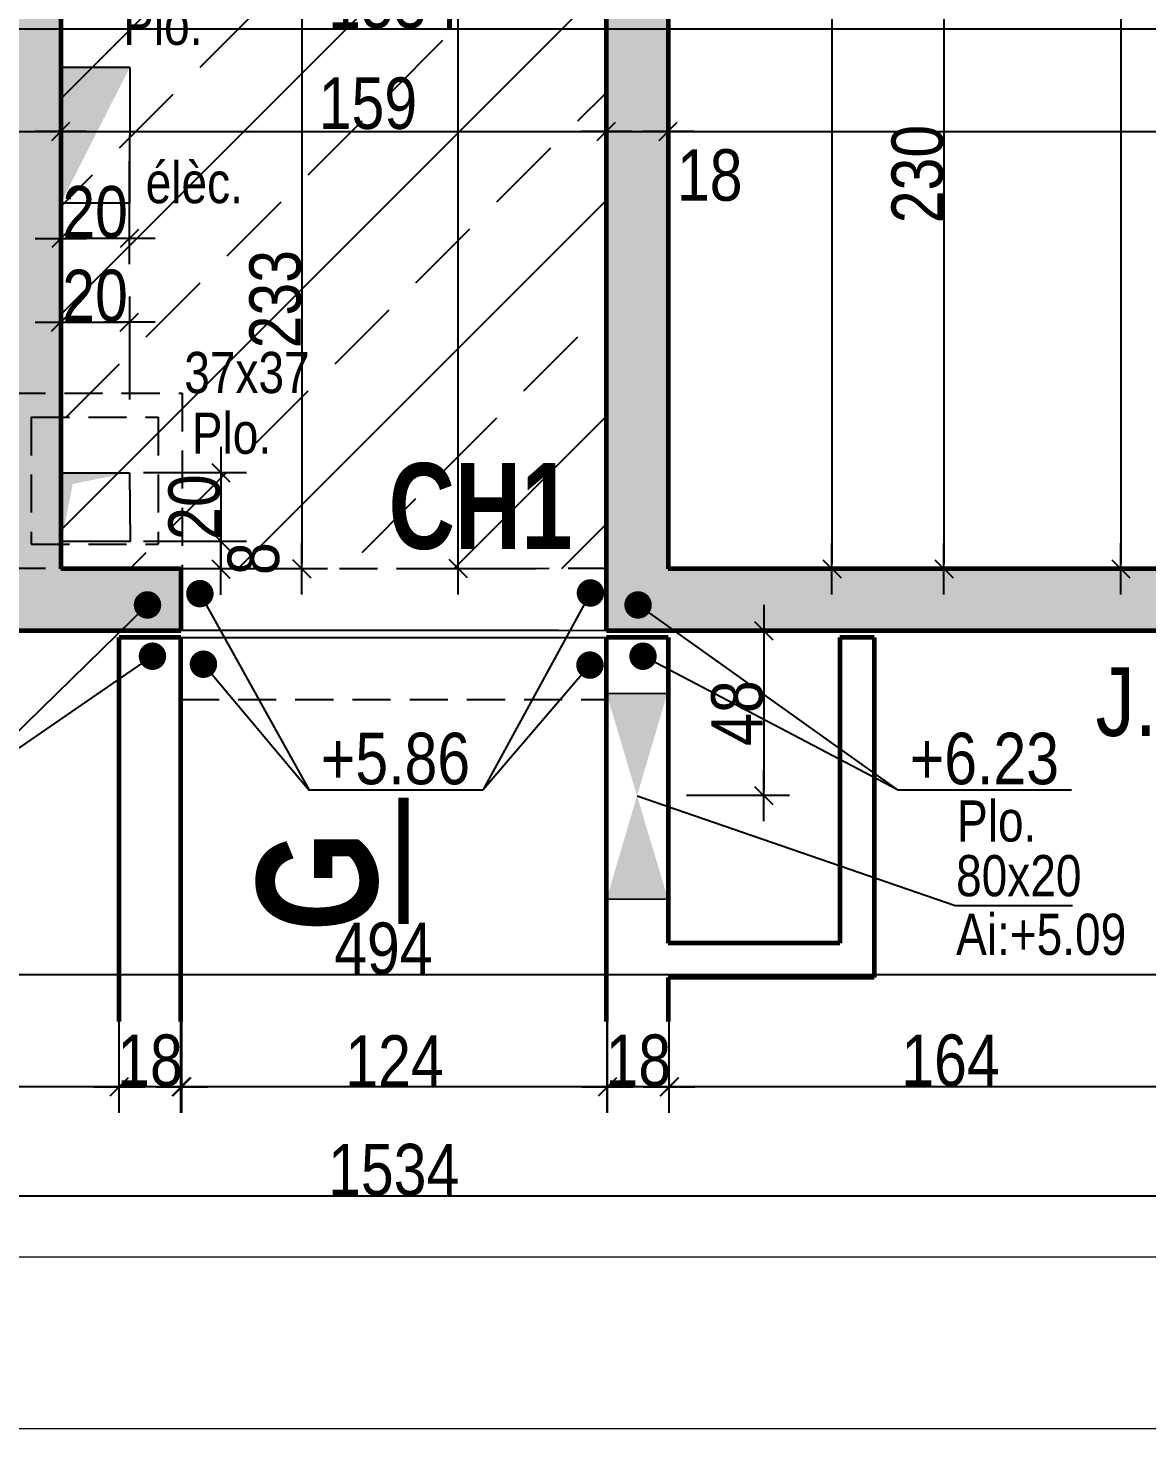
# Model space of a CAD drawing. Header units: centimetres. Extents: x 74297 to 80237, y -23027 to -18827.
# Drawn here: x 75981.2 to 76307.2, y -23026.9 to -22618.9 of the extents above; entities that cross this region are included whole.
import ezdxf
from ezdxf.enums import TextEntityAlignment as Align

# ---------------------------------------------------------------- set-up
doc = ezdxf.new("R2010")
doc.units = ezdxf.units.CM
doc.header["$LTSCALE"] = 0.5
doc.linetypes.add('CACHE2', pattern=[4.7625, 3.175, -1.5875])
doc.layers.get('DEFPOINTS').update_dxf_attribs({"linetype": 'CONTINUOUS'})
doc.layers.add('01_Cad_1_', color=5, linetype='CONTINUOUS', lineweight=9)
doc.layers.add('01_murs_coup', color=5, linetype='CONTINUOUS', lineweight=60)
for name, color, linetype in [('01_cote_gen', 4, 'CONTINUOUS'), ('01_linteaux', 2, 'CONTINUOUS'), ('01_poch_murs', 253, 'CONTINUOUS'), ('01_resv', 32, 'CONTINUOUS'), ('01_texte', 230, 'CONTINUOUS'), ('AA_COTES', 2, 'CONTINUOUS')]:
    doc.layers.add(name, color=color, linetype=linetype)
doc.styles.add('Arial Narrow', font='ARIALN.TTF')
doc.styles.add('impact', font='impact.ttf')
doc.styles.add('MATTE_TXT', font='arial.ttf')
doc.styles.add('STYLE2', font='ARIALN.TTF')
doc.dimstyles.new('JB50', dxfattribs={"dimscale": 0.1, "dimtxt": 150, "dimasz": 15, "dimexe": 0.1, "dimexo": 0.1, "dimgap": 0.09, "dimtad": 1, "dimdec": 1, "dimdsep": 46, "dimtxsty": 'STYLE2', "dimblk1": 'BOND_G', "dimblk2": 'BOND_D', "dimsah": 1, "dimcen": 1.5, "dimdle": 0.01, "dimse1": 1, "dimse2": 1, "dimclrd": 4, "dimclre": 2, "dimclrt": 6, "dimazin": 2, "dimtfac": 2.333333, "dimtdec": 1, "dimtix": 1, "dimtmove": 2, "dimatfit": 3, "dimldrblk": 'BOND_G', "dimfxl": 1, "dimtolj": 1, "dimtzin": 0, "dimarcsym": 0})

# ---------------------------------------------------------------- blocks, each defined once
blk = doc.blocks.new('BOND_G')
at = {"layer": 'AA_COTES', "color": 0}
for p, q in [((0, -5), (0, 15)), ((5, 0), (-5, 0)), ((1.77, 1.77), (-1.77, -1.77))]:
    blk.add_line(p, q, dxfattribs=at)
blk = doc.blocks.new('BOND_D')
at = {"layer": 'AA_COTES', "color": 0}
for p, q in [((0, 5), (0, -15)), ((5, 0), (-5, 0)), ((-1.77, -1.77), (1.77, 1.77))]:
    blk.add_line(p, q, dxfattribs=at)
blk = doc.blocks.new('*D19')
at = {"layer": '01_cote_gen', "color": 4, "lineweight": -2, "transparency": 16777216}
blk.add_line((75322.24, -22619.1), (76853.23, -22619.1), dxfattribs=at)
at = {"layer": 'DEFPOINTS', "color": 0, "transparency": 16777216}
for p in [(76854.73, -22619.1), (76854.73, -22633.43), (75320.74, -22728.43)]:
    blk.add_point(p, dxfattribs=at)
at = {"layer": '01_cote_gen', "color": 4, "lineweight": -2, "transparency": 16777216, "xscale": 1.5, "yscale": 1.5, "zscale": 1.5, "rotation": 180}
blk.add_blockref('BOND_G', (75320.74, -22619.1), dxfattribs=at)
at = {"layer": '01_cote_gen', "color": 4, "lineweight": -2, "transparency": 16777216, "xscale": 1.5, "yscale": 1.5, "zscale": 1.5}
blk.add_blockref('BOND_D', (76854.73, -22619.1), dxfattribs=at)
at = {"layer": '01_cote_gen', "color": 6, "transparency": 16777216, "insert": (76087.74, -22611.43), "char_height": 15, "attachment_point": 5, "style": 'STYLE2'}
blk.add_mtext('\\A1;1534', dxfattribs=at)
blk = doc.blocks.new('*D22')
at = {"layer": '01_cote_gen', "color": 4, "lineweight": -2, "transparency": 16777216}
blk.add_line((75974.24, -22648.97), (75989.24, -22648.97), dxfattribs=at)
at = {"layer": 'DEFPOINTS', "color": 0, "transparency": 16777216}
for p in [(75990.74, -22648.97), (75972.74, -22691.9), (75990.74, -22700.14)]:
    blk.add_point(p, dxfattribs=at)
at = {"layer": '01_cote_gen', "color": 4, "lineweight": -2, "transparency": 16777216, "xscale": 1.5, "yscale": 1.5, "zscale": 1.5, "rotation": 180}
blk.add_blockref('BOND_G', (75972.74, -22648.97), dxfattribs=at)
at = {"layer": '01_cote_gen', "color": 4, "lineweight": -2, "transparency": 16777216, "xscale": 1.5, "yscale": 1.5, "zscale": 1.5}
blk.add_blockref('BOND_D', (75990.74, -22648.97), dxfattribs=at)
at = {"layer": '01_cote_gen', "color": 6, "transparency": 16777216, "insert": (75959.08, -22660.53), "char_height": 15, "attachment_point": 5, "style": 'STYLE2'}
blk.add_mtext('\\A1;18', dxfattribs=at)
blk = doc.blocks.new('*D23')
at = {"layer": '01_cote_gen', "color": 4, "lineweight": -2, "transparency": 16777216}
blk.add_line((75992.24, -22648.97), (76148.23, -22648.97), dxfattribs=at)
at = {"layer": 'DEFPOINTS', "color": 0, "transparency": 16777216}
for p in [(76149.73, -22648.97), (75990.74, -22700.14), (76149.73, -22700.14)]:
    blk.add_point(p, dxfattribs=at)
at = {"layer": '01_cote_gen', "color": 4, "lineweight": -2, "transparency": 16777216, "xscale": 1.5, "yscale": 1.5, "zscale": 1.5, "rotation": 180}
blk.add_blockref('BOND_G', (75990.74, -22648.97), dxfattribs=at)
at = {"layer": '01_cote_gen', "color": 4, "lineweight": -2, "transparency": 16777216, "xscale": 1.5, "yscale": 1.5, "zscale": 1.5}
blk.add_blockref('BOND_D', (76149.73, -22648.97), dxfattribs=at)
at = {"layer": '01_cote_gen', "color": 6, "transparency": 16777216, "insert": (76080.23, -22640.84), "char_height": 15, "attachment_point": 5, "style": 'STYLE2'}
blk.add_mtext('\\A1;159', dxfattribs=at)
blk = doc.blocks.new('*D24')
at = {"layer": '01_cote_gen', "color": 4, "lineweight": -2, "transparency": 16777216}
blk.add_line((76151.23, -22648.97), (76166.23, -22648.97), dxfattribs=at)
at = {"layer": 'DEFPOINTS', "color": 0, "transparency": 16777216}
for p in [(76167.73, -22648.97), (76149.73, -22700.14), (76167.73, -22700.14)]:
    blk.add_point(p, dxfattribs=at)
at = {"layer": '01_cote_gen', "color": 4, "lineweight": -2, "transparency": 16777216, "xscale": 1.5, "yscale": 1.5, "zscale": 1.5, "rotation": 180}
blk.add_blockref('BOND_G', (76149.73, -22648.97), dxfattribs=at)
at = {"layer": '01_cote_gen', "color": 4, "lineweight": -2, "transparency": 16777216, "xscale": 1.5, "yscale": 1.5, "zscale": 1.5}
blk.add_blockref('BOND_D', (76167.73, -22648.97), dxfattribs=at)
at = {"layer": '01_cote_gen', "color": 6, "transparency": 16777216, "insert": (76179.83, -22661.77), "char_height": 15, "attachment_point": 5, "style": 'STYLE2'}
blk.add_mtext('\\A1;18', dxfattribs=at)
blk = doc.blocks.new('*D25')
at = {"layer": '01_cote_gen', "color": 4, "lineweight": -2, "transparency": 16777216}
blk.add_line((76169.23, -22648.97), (76837.23, -22648.97), dxfattribs=at)
at = {"layer": 'DEFPOINTS', "color": 0, "transparency": 16777216}
for p in [(76838.73, -22621.89), (76838.73, -22648.97), (76167.73, -22663.13)]:
    blk.add_point(p, dxfattribs=at)
at = {"layer": '01_cote_gen', "color": 4, "lineweight": -2, "transparency": 16777216, "xscale": 1.5, "yscale": 1.5, "zscale": 1.5, "rotation": 180}
blk.add_blockref('BOND_G', (76167.73, -22648.97), dxfattribs=at)
at = {"layer": '01_cote_gen', "color": 4, "lineweight": -2, "transparency": 16777216, "xscale": 1.5, "yscale": 1.5, "zscale": 1.5}
blk.add_blockref('BOND_D', (76838.73, -22648.97), dxfattribs=at)
at = {"layer": '01_cote_gen', "color": 6, "transparency": 16777216, "insert": (76503.23, -22641.3), "char_height": 15, "attachment_point": 5, "style": 'STYLE2'}
blk.add_mtext('\\A1;671', dxfattribs=at)
blk = doc.blocks.new('*D15')
at = {"layer": '01_cote_gen', "color": 4, "lineweight": -2, "transparency": 16777216}
blk.add_line((76215.45, -22423.93), (76215.45, -22774.89), dxfattribs=at)
at = {"layer": 'DEFPOINTS', "color": 0, "transparency": 16777216}
for p in [(76190.19, -22422.43), (76204.93, -22776.39), (76215.45, -22776.39)]:
    blk.add_point(p, dxfattribs=at)
at = {"layer": '01_cote_gen', "color": 4, "lineweight": -2, "transparency": 16777216, "xscale": 1.5, "yscale": 1.5, "zscale": 1.5}
for name, p, rotation in [('BOND_G', (76215.45, -22422.43), 90), ('BOND_D', (76215.45, -22776.39), 270)]:
    blk.add_blockref(name, p, dxfattribs=dict(at, rotation=rotation))
at = {"layer": '01_cote_gen', "color": 6, "transparency": 16777216, "insert": (76207.78, -22589.89), "char_height": 15, "attachment_point": 5, "rotation": 90, "style": 'STYLE2'}
blk.add_mtext('\\A1;354', dxfattribs=at)
blk = doc.blocks.new('*D17')
at = {"layer": '01_cote_gen', "color": 4, "lineweight": -2, "transparency": 16777216}
blk.add_line((76106.57, -22774.82), (76106.57, -22226.89), dxfattribs=at)
at = {"layer": 'DEFPOINTS', "color": 0, "transparency": 16777216}
for p in [(76106.57, -22225.39), (76129.07, -22225.39), (76134.97, -22776.32)]:
    blk.add_point(p, dxfattribs=at)
at = {"layer": '01_cote_gen', "color": 4, "lineweight": -2, "transparency": 16777216, "xscale": 1.5, "yscale": 1.5, "zscale": 1.5}
for name, p, rotation in [('BOND_D', (76106.57, -22225.39), 90), ('BOND_G', (76106.57, -22776.32), 270)]:
    blk.add_blockref(name, p, dxfattribs=dict(at, rotation=rotation))
at = {"layer": '01_cote_gen', "color": 6, "transparency": 16777216, "insert": (76098.9, -22500.86), "char_height": 15, "attachment_point": 5, "rotation": 90, "style": 'STYLE2'}
blk.add_mtext('\\A1;550.9', dxfattribs=at)
blk = doc.blocks.new('*D18')
at = {"layer": '01_cote_gen', "color": 4, "lineweight": -2, "transparency": 16777216}
blk.add_line((76060.95, -22544.86), (76060.95, -22774.85), dxfattribs=at)
at = {"layer": 'DEFPOINTS', "color": 0, "transparency": 16777216}
for p in [(76025.72, -22543.36), (76015.72, -22776.35), (76060.95, -22776.35)]:
    blk.add_point(p, dxfattribs=at)
at = {"layer": '01_cote_gen', "color": 4, "lineweight": -2, "transparency": 16777216, "xscale": 1.5, "yscale": 1.5, "zscale": 1.5}
for name, p, rotation in [('BOND_G', (76060.95, -22543.36), 90), ('BOND_D', (76060.95, -22776.35), 270)]:
    blk.add_blockref(name, p, dxfattribs=dict(at, rotation=rotation))
at = {"layer": '01_cote_gen', "color": 6, "transparency": 16777216, "insert": (76053.28, -22697.84), "char_height": 15, "attachment_point": 5, "rotation": 90, "style": 'STYLE2'}
blk.add_mtext('\\A1;233', dxfattribs=at)
blk = doc.blocks.new('*D69')
at = {"layer": '01_cote_gen', "color": 4, "lineweight": -2, "transparency": 16777216}
blk.add_line((76299.62, -22244.89), (76299.62, -22774.89), dxfattribs=at)
at = {"layer": 'DEFPOINTS', "color": 0, "transparency": 16777216}
for p in [(76277.12, -22243.39), (76277.11, -22776.39), (76299.62, -22776.39)]:
    blk.add_point(p, dxfattribs=at)
at = {"layer": '01_cote_gen', "color": 4, "lineweight": -2, "transparency": 16777216, "xscale": 1.5, "yscale": 1.5, "zscale": 1.5}
for name, p, rotation in [('BOND_G', (76299.62, -22243.39), 90), ('BOND_D', (76299.62, -22776.39), 270)]:
    blk.add_blockref(name, p, dxfattribs=dict(at, rotation=rotation))
at = {"layer": '01_cote_gen', "color": 6, "transparency": 16777216, "insert": (76291.95, -22509.89), "char_height": 15, "attachment_point": 5, "rotation": 90, "style": 'STYLE2'}
blk.add_mtext('\\A1;533', dxfattribs=at)
blk = doc.blocks.new('*D168')
at = {"layer": '01_cote_gen', "color": 4, "lineweight": -2, "transparency": 16777216}
blk.add_line((76853.23, -22959.15), (75322.22, -22959.15), dxfattribs=at)
at = {"layer": 'DEFPOINTS', "color": 0, "transparency": 16777216}
for p in [(75320.72, -22794.32), (76854.73, -22794.39), (75320.72, -22959.15)]:
    blk.add_point(p, dxfattribs=at)
at = {"layer": '01_cote_gen', "color": 4, "lineweight": -2, "transparency": 16777216, "xscale": 1.5, "yscale": 1.5, "zscale": 1.5, "rotation": 180}
blk.add_blockref('BOND_D', (75320.72, -22959.15), dxfattribs=at)
at = {"layer": '01_cote_gen', "color": 4, "lineweight": -2, "transparency": 16777216, "xscale": 1.5, "yscale": 1.5, "zscale": 1.5}
blk.add_blockref('BOND_G', (76854.73, -22959.15), dxfattribs=at)
at = {"layer": '01_cote_gen', "color": 6, "transparency": 16777216, "insert": (76087.73, -22951.48), "char_height": 15, "attachment_point": 5, "style": 'STYLE2'}
blk.add_mtext('\\A1;1534', dxfattribs=at)
blk = doc.blocks.new('*D171')
at = {"layer": '01_cote_gen', "color": 4, "lineweight": -2, "transparency": 16777216}
blk.add_line((76330.48, -22927.3), (76169.48, -22927.3), dxfattribs=at)
at = {"layer": 'DEFPOINTS', "color": 0, "transparency": 16777216}
for p in [(76331.98, -22794.39), (76167.98, -22819.81), (76167.98, -22927.3)]:
    blk.add_point(p, dxfattribs=at)
at = {"layer": '01_cote_gen', "color": 4, "lineweight": -2, "transparency": 16777216, "xscale": 1.5, "yscale": 1.5, "zscale": 1.5, "rotation": 180}
blk.add_blockref('BOND_D', (76167.98, -22927.3), dxfattribs=at)
at = {"layer": '01_cote_gen', "color": 4, "lineweight": -2, "transparency": 16777216, "xscale": 1.5, "yscale": 1.5, "zscale": 1.5}
blk.add_blockref('BOND_G', (76331.98, -22927.3), dxfattribs=at)
at = {"layer": '01_cote_gen', "color": 6, "transparency": 16777216, "insert": (76249.98, -22919.63), "char_height": 15, "attachment_point": 5, "style": 'STYLE2'}
blk.add_mtext('\\A1;164', dxfattribs=at)
blk = doc.blocks.new('*D172')
at = {"layer": '01_cote_gen', "color": 4, "lineweight": -2, "transparency": 16777216}
blk.add_line((76166.53, -22927.3), (76151.52, -22927.3), dxfattribs=at)
at = {"layer": 'DEFPOINTS', "color": 0, "transparency": 16777216}
for p in [(76150.02, -22840.6), (76168.03, -22840.6), (76150.02, -22927.3)]:
    blk.add_point(p, dxfattribs=at)
at = {"layer": '01_cote_gen', "color": 4, "lineweight": -2, "transparency": 16777216, "xscale": 1.5, "yscale": 1.5, "zscale": 1.5, "rotation": 180}
blk.add_blockref('BOND_D', (76150.02, -22927.3), dxfattribs=at)
at = {"layer": '01_cote_gen', "color": 4, "lineweight": -2, "transparency": 16777216, "xscale": 1.5, "yscale": 1.5, "zscale": 1.5}
blk.add_blockref('BOND_G', (76168.03, -22927.3), dxfattribs=at)
at = {"layer": '01_cote_gen', "color": 6, "transparency": 16777216, "insert": (76159.02, -22919.63), "char_height": 15, "attachment_point": 5, "style": 'STYLE2'}
blk.add_mtext('\\A1;18', dxfattribs=at)
blk = doc.blocks.new('*D173')
at = {"layer": '01_cote_gen', "color": 4, "lineweight": -2, "transparency": 16777216}
blk.add_line((76148.47, -22927.3), (76027.47, -22927.3), dxfattribs=at)
at = {"layer": 'DEFPOINTS', "color": 0, "transparency": 16777216}
for p in [(76025.97, -22867.59), (76149.97, -22867.59), (76025.97, -22927.3)]:
    blk.add_point(p, dxfattribs=at)
at = {"layer": '01_cote_gen', "color": 4, "lineweight": -2, "transparency": 16777216, "xscale": 1.5, "yscale": 1.5, "zscale": 1.5, "rotation": 180}
blk.add_blockref('BOND_D', (76025.97, -22927.3), dxfattribs=at)
at = {"layer": '01_cote_gen', "color": 4, "lineweight": -2, "transparency": 16777216, "xscale": 1.5, "yscale": 1.5, "zscale": 1.5}
blk.add_blockref('BOND_G', (76149.97, -22927.3), dxfattribs=at)
at = {"layer": '01_cote_gen', "color": 6, "transparency": 16777216, "insert": (76087.97, -22919.76), "char_height": 15, "attachment_point": 5, "style": 'STYLE2'}
blk.add_mtext('\\A1;124', dxfattribs=at)
blk = doc.blocks.new('*D174')
at = {"layer": '01_cote_gen', "color": 4, "lineweight": -2, "transparency": 16777216}
blk.add_line((76024.22, -22927.3), (76009.22, -22927.3), dxfattribs=at)
at = {"layer": 'DEFPOINTS', "color": 0, "transparency": 16777216}
for p in [(76007.72, -22852.29), (76025.72, -22852.29), (76007.72, -22927.3)]:
    blk.add_point(p, dxfattribs=at)
at = {"layer": '01_cote_gen', "color": 4, "lineweight": -2, "transparency": 16777216, "xscale": 1.5, "yscale": 1.5, "zscale": 1.5, "rotation": 180}
blk.add_blockref('BOND_D', (76007.72, -22927.3), dxfattribs=at)
at = {"layer": '01_cote_gen', "color": 4, "lineweight": -2, "transparency": 16777216, "xscale": 1.5, "yscale": 1.5, "zscale": 1.5}
blk.add_blockref('BOND_G', (76025.72, -22927.3), dxfattribs=at)
at = {"layer": '01_cote_gen', "color": 6, "transparency": 16777216, "insert": (76016.72, -22919.63), "char_height": 15, "attachment_point": 5, "style": 'STYLE2'}
blk.add_mtext('\\A1;18', dxfattribs=at)
blk = doc.blocks.new('*D175')
at = {"layer": '01_cote_gen', "color": 4, "lineweight": -2, "transparency": 16777216}
blk.add_line((76006.22, -22927.3), (75839.22, -22927.3), dxfattribs=at)
at = {"layer": 'DEFPOINTS', "color": 0, "transparency": 16777216}
for p in [(75837.72, -22794.42), (76007.72, -22852.29), (75837.72, -22927.3)]:
    blk.add_point(p, dxfattribs=at)
at = {"layer": '01_cote_gen', "color": 4, "lineweight": -2, "transparency": 16777216, "xscale": 1.5, "yscale": 1.5, "zscale": 1.5, "rotation": 180}
blk.add_blockref('BOND_D', (75837.72, -22927.3), dxfattribs=at)
at = {"layer": '01_cote_gen', "color": 4, "lineweight": -2, "transparency": 16777216, "xscale": 1.5, "yscale": 1.5, "zscale": 1.5}
blk.add_blockref('BOND_G', (76007.72, -22927.3), dxfattribs=at)
at = {"layer": '01_cote_gen', "color": 6, "transparency": 16777216, "insert": (75922.72, -22919.63), "char_height": 15, "attachment_point": 5, "style": 'STYLE2'}
blk.add_mtext('\\A1;170', dxfattribs=at)
blk = doc.blocks.new('*D281')
at = {"layer": '01_cote_gen', "color": 4, "lineweight": -2, "transparency": 16777216}
blk.add_line((76248.08, -22547.88), (76248.08, -22774.89), dxfattribs=at)
at = {"layer": 'DEFPOINTS', "color": 0, "transparency": 16777216}
for p in [(76225.58, -22546.38), (76248.08, -22776.39), (76249.72, -22776.39)]:
    blk.add_point(p, dxfattribs=at)
at = {"layer": '01_cote_gen', "color": 4, "lineweight": -2, "transparency": 16777216, "xscale": 1.5, "yscale": 1.5, "zscale": 1.5}
for name, p, rotation in [('BOND_G', (76248.08, -22546.38), 90), ('BOND_D', (76248.08, -22776.39), 270)]:
    blk.add_blockref(name, p, dxfattribs=dict(at, rotation=rotation))
at = {"layer": '01_cote_gen', "color": 6, "transparency": 16777216, "insert": (76240.41, -22661.39), "char_height": 15, "attachment_point": 5, "rotation": 90, "style": 'STYLE2'}
blk.add_mtext('\\A1;230', dxfattribs=at)
blk = doc.blocks.new('*D292')
at = {"layer": '01_cote_gen', "color": 4, "lineweight": -2, "transparency": 16777216}
blk.add_line((75992.22, -22704.53), (76009.22, -22704.53), dxfattribs=at)
at = {"layer": 'DEFPOINTS', "color": 0, "transparency": 16777216}
for p in [(76010.72, -22704.53), (75990.72, -22739.73), (76010.72, -22748.39)]:
    blk.add_point(p, dxfattribs=at)
at = {"layer": '01_cote_gen', "color": 4, "lineweight": -2, "transparency": 16777216, "xscale": 1.5, "yscale": 1.5, "zscale": 1.5, "rotation": 180}
blk.add_blockref('BOND_G', (75990.72, -22704.53), dxfattribs=at)
at = {"layer": '01_cote_gen', "color": 4, "lineweight": -2, "transparency": 16777216, "xscale": 1.5, "yscale": 1.5, "zscale": 1.5}
blk.add_blockref('BOND_D', (76010.72, -22704.53), dxfattribs=at)
at = {"layer": '01_cote_gen', "color": 6, "transparency": 16777216, "insert": (76000.72, -22696.86), "char_height": 15, "attachment_point": 5, "style": 'STYLE2'}
blk.add_mtext('\\A1;20', dxfattribs=at)
blk = doc.blocks.new('*D293')
at = {"layer": '01_cote_gen', "color": 4, "lineweight": -2, "transparency": 16777216}
blk.add_line((76037.36, -22749.89), (76037.36, -22766.9), dxfattribs=at)
at = {"layer": 'DEFPOINTS', "color": 0, "transparency": 16777216}
for p in [(76010.72, -22748.39), (76000.93, -22768.4), (76037.36, -22768.4)]:
    blk.add_point(p, dxfattribs=at)
at = {"layer": '01_cote_gen', "color": 4, "lineweight": -2, "transparency": 16777216, "xscale": 1.5, "yscale": 1.5, "zscale": 1.5}
for name, p, rotation in [('BOND_G', (76037.36, -22748.39), 90), ('BOND_D', (76037.36, -22768.4), 270)]:
    blk.add_blockref(name, p, dxfattribs=dict(at, rotation=rotation))
at = {"layer": '01_cote_gen', "color": 6, "transparency": 16777216, "insert": (76029.69, -22758.4), "char_height": 15, "attachment_point": 5, "rotation": 90, "style": 'STYLE2'}
blk.add_mtext('\\A1;20', dxfattribs=at)
blk = doc.blocks.new('*D294')
at = {"layer": '01_cote_gen', "color": 4, "lineweight": -2, "transparency": 16777216}
blk.add_line((76037.36, -22769.9), (76037.36, -22774.92), dxfattribs=at)
at = {"layer": 'DEFPOINTS', "color": 0, "transparency": 16777216}
for p in [(76029.86, -22768.4), (76008.22, -22776.42), (76037.36, -22776.42)]:
    blk.add_point(p, dxfattribs=at)
at = {"layer": '01_cote_gen', "color": 4, "lineweight": -2, "transparency": 16777216, "xscale": 1.5, "yscale": 1.5, "zscale": 1.5}
for name, p, rotation in [('BOND_G', (76037.36, -22768.4), 90), ('BOND_D', (76037.36, -22776.42), 270)]:
    blk.add_blockref(name, p, dxfattribs=dict(at, rotation=rotation))
at = {"layer": '01_cote_gen', "color": 6, "transparency": 16777216, "insert": (76046.94, -22773.41), "char_height": 15, "attachment_point": 5, "rotation": 90, "style": 'STYLE2'}
blk.add_mtext('\\A1;8', dxfattribs=at)
blk = doc.blocks.new('*D297')
at = {"layer": '01_cote_gen', "color": 4, "lineweight": -2, "transparency": 16777216}
blk.add_line((76195.56, -22795.89), (76195.56, -22840.9), dxfattribs=at)
at = {"layer": 'DEFPOINTS', "color": 0, "transparency": 16777216}
for p in [(76191.24, -22794.39), (76158.63, -22842.4), (76195.56, -22842.4)]:
    blk.add_point(p, dxfattribs=at)
at = {"layer": '01_cote_gen', "color": 4, "lineweight": -2, "transparency": 16777216, "xscale": 1.5, "yscale": 1.5, "zscale": 1.5}
for name, p, rotation in [('BOND_G', (76195.56, -22794.39), 90), ('BOND_D', (76195.56, -22842.4), 270)]:
    blk.add_blockref(name, p, dxfattribs=dict(at, rotation=rotation))
at = {"layer": '01_cote_gen', "color": 6, "transparency": 16777216, "insert": (76187.89, -22818.4), "char_height": 15, "attachment_point": 5, "rotation": 90, "style": 'STYLE2'}
blk.add_mtext('\\A1;48', dxfattribs=at)
blk = doc.blocks.new('*D304')
at = {"layer": '01_cote_gen', "color": 4, "lineweight": -2, "transparency": 16777216}
blk.add_line((76009.22, -22680.15), (75992.24, -22680.15), dxfattribs=at)
at = {"layer": 'DEFPOINTS', "color": 0, "transparency": 16777216}
for p in [(75990.74, -22669.86), (76010.72, -22669.89), (75990.74, -22680.15)]:
    blk.add_point(p, dxfattribs=at)
at = {"layer": '01_cote_gen', "color": 4, "lineweight": -2, "transparency": 16777216, "xscale": 1.5, "yscale": 1.5, "zscale": 1.5, "rotation": 180}
blk.add_blockref('BOND_D', (75990.74, -22680.15), dxfattribs=at)
at = {"layer": '01_cote_gen', "color": 4, "lineweight": -2, "transparency": 16777216, "xscale": 1.5, "yscale": 1.5, "zscale": 1.5}
blk.add_blockref('BOND_G', (76010.72, -22680.15), dxfattribs=at)
at = {"layer": '01_cote_gen', "color": 6, "transparency": 16777216, "insert": (76000.73, -22672.48), "char_height": 15, "attachment_point": 5, "style": 'STYLE2'}
blk.add_mtext('\\A1;20', dxfattribs=at)
blk = doc.blocks.new('*D306')
at = {"layer": '01_cote_gen', "color": 4, "lineweight": -2, "transparency": 16777216}
blk.add_line((75810.7, -22668.89), (75810.7, -22631.89), dxfattribs=at)
at = {"layer": 'DEFPOINTS', "color": 0, "transparency": 16777216}
for p in [(75810.7, -22630.39), (76010.8, -22630.39), (75818.12, -22670.39)]:
    blk.add_point(p, dxfattribs=at)
at = {"layer": '01_cote_gen', "color": 4, "lineweight": -2, "transparency": 16777216, "xscale": 1.5, "yscale": 1.5, "zscale": 1.5}
for name, p, rotation in [('BOND_D', (75810.7, -22630.39), 90), ('BOND_G', (75810.7, -22670.39), 270)]:
    blk.add_blockref(name, p, dxfattribs=dict(at, rotation=rotation))
at = {"layer": '01_cote_gen', "color": 6, "transparency": 16777216, "insert": (75803.04, -22650.39), "char_height": 15, "attachment_point": 5, "rotation": 90, "style": 'STYLE2'}
blk.add_mtext('\\A1;40', dxfattribs=at)
blk = doc.blocks.new('*D312')
at = {"layer": '01_cote_gen', "color": 4, "lineweight": -2, "transparency": 16777216}
blk.add_line((76330.23, -22894.68), (75839.22, -22894.68), dxfattribs=at)
at = {"layer": 'DEFPOINTS', "color": 0, "transparency": 16777216}
for p in [(75837.72, -22887.18), (76331.73, -22887.18), (75837.72, -22894.68)]:
    blk.add_point(p, dxfattribs=at)
at = {"layer": '01_cote_gen', "color": 4, "lineweight": -2, "transparency": 16777216, "xscale": 1.5, "yscale": 1.5, "zscale": 1.5, "rotation": 180}
blk.add_blockref('BOND_D', (75837.72, -22894.68), dxfattribs=at)
at = {"layer": '01_cote_gen', "color": 4, "lineweight": -2, "transparency": 16777216, "xscale": 1.5, "yscale": 1.5, "zscale": 1.5}
blk.add_blockref('BOND_G', (76331.73, -22894.68), dxfattribs=at)
at = {"layer": '01_cote_gen', "color": 6, "transparency": 16777216, "insert": (76084.73, -22887.01), "char_height": 15, "attachment_point": 5, "style": 'STYLE2'}
blk.add_mtext('\\A1;494', dxfattribs=at)

msp = doc.modelspace()

# ---------------------------------------------------------------- hatches: boundary and pattern name
at = {"layer": '01_poch_murs'}
h = msp.add_hatch(color=256, dxfattribs=at)
h.dxf.hatch_style = 1
h.paths.add_polyline_path([(75336.72, -21346.39), (75320.72, -21346.39), (75320.72, -21526.32), (75336.72, -21526.32)])
h.paths.add_polyline_path([(75336.72, -21623.32), (75320.72, -21623.32), (75320.72, -21670.32), (75336.72, -21670.32)])
h.paths.add_polyline_path([(75336.72, -21862.32), (75320.72, -21862.32), (75320.72, -22057.32), (75336.72, -22057.32)])
h.paths.add_polyline_path([(75336.74, -22249.32), (75320.8, -22249.31), (75320.8, -22249.32), (75320.71, -22565.32), (75320.75, -22565.32), (75336.71, -22565.32)])
h.paths.add_polyline_path([(75740.72, -22776.38), (75336.72, -22776.32), (75336.73, -22662.32), (75320.73, -22662.32), (75320.72, -22794.32), (75740.72, -22794.38)])
h.paths.add_polyline_path([(76025.72, -22776.42), (75990.72, -22776.42), (75990.72, -22543.36), (76025.72, -22543.36), (76025.72, -22174.34), (76007.75, -22174.34), (76007.72, -22525.36), (75972.72, -22525.36), (75972.72, -22776.41), (75837.72, -22776.39), (75837.72, -22794.42), (76025.72, -22794.42)])
h.paths.add_polyline_path([(76025.72, -22049.34), (76007.76, -22049.34), (76007.75, -22072.34), (76025.72, -22072.34)])
h.paths.add_polyline_path([(76202.72, -22049.34), (76184.72, -22049.34), (76184.72, -22225.4), (76149.72, -22225.39), (76149.72, -22371.33), (76167.72, -22371.33), (76167.72, -22243.39), (76202.72, -22243.39)])
h.paths.add_polyline_path([(76167.72, -22473.33), (76149.72, -22473.33), (76149.72, -22794.4), (76331.73, -22794.39), (76331.73, -22776.39), (76167.72, -22776.39)])
h.paths.add_polyline_path([(76854.72, -22628.33), (76838.72, -22628.33), (76838.72, -22776.39), (76428.73, -22776.39), (76428.73, -22794.39), (76854.73, -22794.39)])
h.paths.add_polyline_path([(76854.72, -22292.54), (76838.72, -22292.54), (76838.72, -22531.35), (76854.72, -22531.35)])
h.paths.add_polyline_path([(76854.72, -21957.34), (76838.72, -21957.34), (76838.72, -22100.34), (76854.72, -22100.34)])
h.paths.add_polyline_path([(76854.72, -21669.33), (76838.72, -21669.33), (76838.72, -21765.33), (76854.72, -21765.33)])
h.paths.add_polyline_path([(76854.72, -21346.39), (76838.72, -21346.39), (76838.72, -21572.33), (76854.72, -21572.33)])
h = msp.add_hatch(dxfattribs=at)
h.set_pattern_fill('ANSI33', color=256, scale=7)
edge = h.paths.add_edge_path()
edge.add_arc((76089.43, -22327.96), 30.98, 0, 360)
h.paths.add_polyline_path([(76149.72, -22225.39), (76184.72, -22225.4), (76184.72, -22049.34), (76025.72, -22049.34), (76025.72, -22072.34), (76025.72, -22174.34), (76025.72, -22543.36), (75990.72, -22543.36), (75990.72, -22776.42), (76025.72, -22776.42), (76025.72, -22776.41), (76149.72, -22776.31), (76149.72, -22473.33), (76149.72, -22371.33)])

# ---------------------------------------------------------------- linework, layer by layer
at = {"layer": '01_Cad_1_', "color": 2}
msp.add_line((79187.16, -22976.92), (74347.16, -22976.92), dxfattribs=at)
at = {"layer": '01_Cad_1_'}
msp.add_line((79187.16, -23026.92), (74297.16, -23026.92), dxfattribs=at)
at = {"layer": '01_cote_gen'}
msp.add_line((76167.73, -22766.95), (76167.73, -22304.1), dxfattribs=at)
at = {"layer": '01_linteaux', "linetype": 'CACHE2', "ltscale": 7}
for p, q in [((75975.11, -22725.23), (76026.11, -22725.23)), ((76026.11, -22725.23), (76026.11, -22776.23)), ((75982.11, -22732.23), (76019.11, -22732.23)), ((75982.11, -22732.23), (75982.11, -22769.23)), ((76019.11, -22732.23), (76019.11, -22769.23)), ((75982.11, -22769.23), (76019.11, -22769.23)), ((75975.11, -22776.23), (76026.11, -22776.23)), ((76149.72, -22776.31), (76025.72, -22776.41)), ((76025.72, -22814.4), (76149.72, -22814.4))]:
    msp.add_line(p, q, dxfattribs=at)
at = {"layer": '01_linteaux'}
for p, q in [((76135.75, -22794.39), (76025.72, -22794.39)), ((76149.72, -22794.39), (76025.72, -22794.4)), ((76025.72, -22796.4), (76149.72, -22796.4))]:
    msp.add_line(p, q, dxfattribs=at)
at = {"layer": '01_murs_coup'}
for p, q in [((76149.72, -22794.4), (76149.72, -22473.33)), ((76167.72, -22473.33), (76167.72, -22776.39)), ((75990.72, -22543.36), (75990.72, -22776.42)), ((76025.72, -22776.42), (75990.72, -22776.42)), ((76025.72, -22776.41), (76025.72, -22794.42)), ((76331.73, -22776.39), (76167.72, -22776.39)), ((76025.72, -22794.42), (75837.72, -22794.42)), ((76025.72, -22794.42), (76025.72, -22794.42)), ((76331.73, -22794.39), (76149.72, -22794.4)), ((76168.67, -22794.42), (76168.66, -22794.42)), ((76007.72, -22908.19), (76007.72, -22796.4)), ((76025.72, -22796.4), (76007.72, -22796.4)), ((76025.72, -22908.19), (76025.72, -22796.4)), ((76149.72, -22908.19), (76149.72, -22796.4)), ((76167.73, -22796.4), (76149.72, -22796.4)), ((76167.73, -22796.4), (76167.73, -22885.4)), ((76217.73, -22796.39), (76217.73, -22885.39)), ((76227.73, -22796.39), (76217.73, -22796.39)), ((76227.73, -22796.39), (76227.73, -22895.39)), ((76217.73, -22885.39), (76167.73, -22885.4)), ((76227.73, -22895.39), (76167.73, -22895.4)), ((76167.73, -22895.4), (76167.73, -22908.19))]:
    msp.add_line(p, q, dxfattribs=at)
at = {"layer": '01_resv'}
for p, q in [((76010.8, -22630.39), (75990.8, -22630.39)), ((76010.8, -22630.39), (76010.72, -22669.89)), ((76010.72, -22669.89), (75990.72, -22669.89)), ((75990.72, -22748.39), (76010.72, -22748.39)), ((75990.93, -22768.4), (75990.72, -22748.39)), ((76010.72, -22748.39), (76010.93, -22768.4)), ((76010.93, -22768.4), (75990.93, -22768.4)), ((76149.72, -22872.72), (76149.72, -22812.62)), ((76149.72, -22812.62), (76167.46, -22812.68)), ((76167.46, -22812.62), (76167.66, -22872.62)), ((76158.65, -22842.48), (76251.35, -22874.49)), ((76167.66, -22872.62), (76149.72, -22872.72)), ((76251.35, -22874.49), (76285.5, -22874.49))]:
    msp.add_line(p, q, dxfattribs=at)
for points in [[(75990.72, -22669.89), (75990.8, -22630.39), (76010.8, -22630.39)], [(75990.93, -22768.4), (75990.72, -22748.39), (75994.21, -22751.63)], [(75990.72, -22748.39), (76010.72, -22748.39), (75994.21, -22751.63)], [(76149.72, -22812.62), (76167.45, -22812.68), (76167.66, -22872.62), (76149.72, -22872.72)]]:
    msp.add_solid(points, dxfattribs=at)
at = {"layer": '01_texte'}
for p, q in [((76031.26, -22783.6), (76063.14, -22840.88)), ((76145.07, -22783.41), (76113.7, -22840.88)), ((75960.67, -22840.88), (76015.99, -22786.9)), ((76234.74, -22840.88), (76158.94, -22786.9)), ((75960.67, -22840.88), (76017.44, -22801.83)), ((76234.74, -22840.88), (76160.39, -22801.83)), ((76032.29, -22804.16), (76063.14, -22840.88)), ((76144.93, -22804.42), (76113.7, -22840.88)), ((76113.7, -22840.88), (76063.14, -22840.88)), ((76285.29, -22840.88), (76234.74, -22840.88))]:
    msp.add_line(p, q, dxfattribs=at)
at = {"layer": '01_texte', "const_width": 4}
for points in [[(76029.26, -22783.6, 1), (76033.26, -22783.6, 1)], [(76143.07, -22783.41, 1), (76147.07, -22783.41, 1)], [(76013.99, -22786.9, 1), (76017.99, -22786.9, 1)], [(76156.94, -22786.9, 1), (76160.94, -22786.9, 1)], [(76015.44, -22801.83, 1), (76019.44, -22801.83, 1)], [(76158.39, -22801.83, 1), (76162.39, -22801.83, 1)], [(76030.29, -22804.16, 1), (76034.29, -22804.16, 1)], [(76142.93, -22804.42, 1), (76146.93, -22804.42, 1)]]:
    msp.add_lwpolyline(points, format="xyb", close=True, dxfattribs=at)
at = {"layer": '01_texte', "const_width": 3}
msp.add_lwpolyline([(76090.57, -22843.07), (76090.57, -22879.85)], dxfattribs=at)

# ---------------------------------------------------------------- texts
at = {"layer": '01_resv', "style": 'MATTE_TXT', "width": 0.8}
for s, p in [('Plo.', (76008.91, -22627.35)), ('37x37', (76026.71, -22728.8)), ('Plo.', (76028.91, -22746.47)), ('Plo.', (76251.9, -22859.43)), ('80x20', (76251.62, -22875.35)), ('Ai:+5.09', (76251.62, -22892.44))]:
    msp.add_text(s, height=12, dxfattribs=at).set_placement(p, align=Align.BOTTOM_LEFT)
msp.add_text('élèc.', height=12, dxfattribs=at).set_placement((76015.47, -22669.87))
at = {"layer": '01_texte', "style": 'impact'}
msp.add_text('CH1', height=25, dxfattribs=at).set_placement((76113.04, -22778.09), align=Align.BOTTOM_CENTER)
at = {"layer": '01_texte', "style": 'Arial Narrow'}
for s, height, p in [('J.S', 20, (76292.27, -22825.06)), ('+5.86', 15, (76066.53, -22839.13)), ('+6.23', 15, (76238.13, -22839.13))]:
    msp.add_text(s, height=height, dxfattribs=at).set_placement(p)
at = {"layer": '01_texte', "style": 'impact'}
msp.add_text('G', height=35, rotation=90, dxfattribs=at).set_placement((76093.43, -22867.43), align=Align.BOTTOM_CENTER)

# ---------------------------------------------------------------- dimensions: what is measured, and where the dimension line sits
at = {"layer": '01_cote_gen'}
for base, p1, p2, picture, middle in [((76106.57, -22225.39), (76134.97, -22776.32), (76129.07, -22225.39), '*D17', (76098.9, -22500.86)), ((76299.62, -22776.39), (76277.12, -22243.39), (76277.11, -22776.39), '*D69', (76291.95, -22509.89)), ((76248.08, -22776.39), (76225.58, -22546.38), (76249.72, -22776.39), '*D281', (76240.41, -22661.39)), ((75810.7, -22630.39), (75818.12, -22670.39), (76010.8, -22630.39), '*D306', (75803.04, -22650.39)), ((76037.36, -22768.4), (76010.72, -22748.39), (76000.93, -22768.4), '*D293', (76029.69, -22758.4)), ((76195.56, -22842.4), (76191.24, -22794.39), (76158.63, -22842.4), '*D297', (76187.89, -22818.4))]:
    dim = msp.add_linear_dim(base=base, p1=p1, p2=p2, angle=90, dimstyle='JB50', dxfattribs=at)
    dim.commit()
    dim.dimension.update_dxf_attribs({"geometry": picture, "text_midpoint": middle})
for base, p1, p2, picture, middle in [((76215.45, -22776.39), (76190.19, -22422.43), (76204.93, -22776.39), '*D15', (76207.78, -22589.89)), ((76060.95, -22776.35), (76025.72, -22543.36), (76015.72, -22776.35), '*D18', (76053.28, -22697.84)), ((76037.36, -22776.42), (76029.86, -22768.4), (76008.22, -22776.42), '*D294', (76046.94, -22773.41))]:
    dim = msp.add_linear_dim(base=base, p1=p1, p2=p2, angle=90, dimstyle='JB50', dxfattribs=at)
    dim.commit()
    dim.dimension.update_dxf_attribs({"geometry": picture, "text_midpoint": middle, "dimtype": 160})
for base, p1, p2, picture, middle in [((76854.73, -22619.1), (75320.74, -22728.43), (76854.73, -22633.43), '*D19', (76087.74, -22611.43)), ((76838.73, -22648.97), (76167.73, -22663.13), (76838.73, -22621.89), '*D25', (76503.23, -22641.3)), ((75990.74, -22680.15), (76010.72, -22669.89), (75990.74, -22669.86), '*D304', (76000.73, -22672.48)), ((76010.72, -22704.53), (75990.72, -22739.73), (76010.72, -22748.39), '*D292', (76000.72, -22696.86)), ((75320.72, -22959.15), (76854.73, -22794.39), (75320.72, -22794.32), '*D168', (76087.73, -22951.48)), ((75837.72, -22927.3), (76007.72, -22852.29), (75837.72, -22794.42), '*D175', (75922.72, -22919.63)), ((76167.98, -22927.3), (76331.98, -22794.39), (76167.98, -22819.81), '*D171', (76249.98, -22919.63)), ((76150.02, -22927.3), (76168.03, -22840.6), (76150.02, -22840.6), '*D172', (76159.02, -22919.63)), ((76007.72, -22927.3), (76025.72, -22852.29), (76007.72, -22852.29), '*D174', (76016.72, -22919.63)), ((76025.97, -22927.3), (76149.97, -22867.59), (76025.97, -22867.59), '*D173', (76087.97, -22919.76)), ((75837.72, -22894.68), (76331.73, -22887.18), (75837.72, -22887.18), '*D312', (76084.73, -22887.01))]:
    dim = msp.add_linear_dim(base=base, p1=p1, p2=p2, dimstyle='JB50', dxfattribs=at)
    dim.commit()
    dim.dimension.update_dxf_attribs({"geometry": picture, "text_midpoint": middle})
for base, p1, p2, picture, middle in [((76149.73, -22648.97), (75990.74, -22700.14), (76149.73, -22700.14), '*D23', (76080.23, -22640.84)), ((75990.74, -22648.97), (75972.74, -22691.9), (75990.74, -22700.14), '*D22', (75959.08, -22660.53)), ((76167.73, -22648.97), (76149.73, -22700.14), (76167.73, -22700.14), '*D24', (76179.83, -22661.77))]:
    dim = msp.add_linear_dim(base=base, p1=p1, p2=p2, dimstyle='JB50', dxfattribs=at)
    dim.commit()
    dim.dimension.update_dxf_attribs({"geometry": picture, "text_midpoint": middle, "dimtype": 160})

doc.saveas('drawing.dxf')
